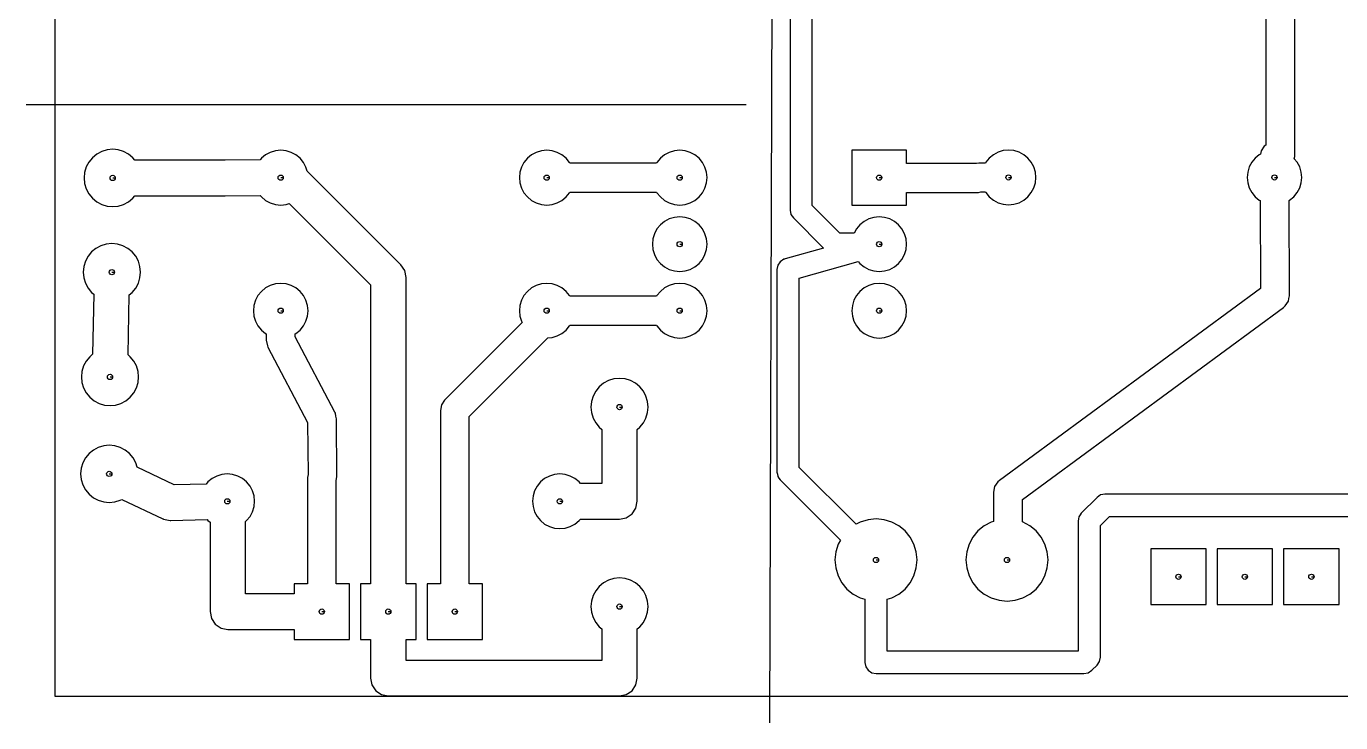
# Model space of a CAD drawing. Extents: x -38.3 to 50.1, y -34.5 to 25.
# Drawn here: x -38.3 to 11.9, y -34.5 to -7.9 of the extents above; entities that cross this region are included whole.
import ezdxf

# ---------------------------------------------------------------- set-up
doc = ezdxf.new("R2010")
doc.units = 0
doc.header["$LTSCALE"] = 0.000394
doc.layers.add('PLAN_1', color=7, linetype='CONTINUOUS')

msp = doc.modelspace()

# ---------------------------------------------------------------- linework, layer by layer
at = {"layer": 'PLAN_1', "color": 7}
for p, q in [((-9.899147, -34.501648, 1), (-9.698486, 24.995308, 1)), ((-37.199059, -33.498276, 1), (-37.199059, 23.89962, 1)), ((9.046574, -1.30048, 0.25), (9.046574, -12.450348, 0.25)), ((10.150738, -12.880337, 0.25), (10.150738, -1.52916, 0.25)), ((-9.124582, -5.298439, 0.25), (-9.124582, -14.927578, 0.25)), ((-8.274418, -14.751503, 0.25), (-8.274418, -5.474689, 0.25)), ((-38.298119, -10.898378, 1), (-10.800081, -10.898378, 1)), ((8.987297, -12.489956, 0.25), (8.867622, -12.669064, 0.25)), ((9.046574, -12.450348, 0.25), (8.987297, -12.489956, 0.25)), ((-35.772289, -12.924585, 0.25), (-35.908352, -13.090378, 0.25)), ((-35.606495, -12.788521, 0.25), (-35.772289, -12.924585, 0.25)), ((-35.417343, -12.687418, 0.25), (-35.606495, -12.788521, 0.25)), ((-35.212101, -12.625158, 0.25), (-35.417343, -12.687418, 0.25)), ((-34.998657, -12.604136, 0.25), (-35.212101, -12.625158, 0.25)), ((-34.785213, -12.625158, 0.25), (-34.998657, -12.604136, 0.25)), ((-34.579971, -12.687418, 0.25), (-34.785213, -12.625158, 0.25)), ((-34.39082, -12.788521, 0.25), (-34.579971, -12.687418, 0.25)), ((-34.225025, -12.924585, 0.25), (-34.39082, -12.788521, 0.25)), ((-34.147427, -13.019136, 0.25), (-34.225025, -12.924585, 0.25)), ((-30.70166, -13.019136, 0.25), (-34.147427, -13.019136, 0.25)), ((-29.370041, -13.012756, 0.25), (-30.70166, -13.019136, 0.25)), ((-29.318356, -12.94978, 0.25), (-29.370041, -13.012756, 0.25)), ((-29.160139, -12.819935, 0.25), (-29.318356, -12.94978, 0.25)), ((-28.97963, -12.723452, 0.25), (-29.160139, -12.819935, 0.25)), ((-28.783768, -12.664038, 0.25), (-28.97963, -12.723452, 0.25)), ((-28.580078, -12.643976, 0.25), (-28.783768, -12.664038, 0.25)), ((-28.376389, -12.664038, 0.25), (-28.580078, -12.643976, 0.25)), ((-28.180527, -12.723452, 0.25), (-28.376389, -12.664038, 0.25)), ((-28.000017, -12.819935, 0.25), (-28.180527, -12.723452, 0.25)), ((-27.841801, -12.94978, 0.25), (-28.000017, -12.819935, 0.25)), ((-27.711956, -13.107996, 0.25), (-27.841801, -12.94978, 0.25)), ((-19.158358, -12.94978, 0.25), (-19.288202, -13.107996, 0.25)), ((-19.000141, -12.819935, 0.25), (-19.158358, -12.94978, 0.25)), ((-18.819633, -12.723452, 0.25), (-19.000141, -12.819935, 0.25)), ((-18.62377, -12.664038, 0.25), (-18.819633, -12.723452, 0.25)), ((-18.42008, -12.643976, 0.25), (-18.62377, -12.664038, 0.25)), ((-18.216391, -12.664038, 0.25), (-18.42008, -12.643976, 0.25)), ((-18.020527, -12.723452, 0.25), (-18.216391, -12.664038, 0.25)), ((-17.840019, -12.819935, 0.25), (-18.020527, -12.723452, 0.25)), ((-17.681803, -12.94978, 0.25), (-17.840019, -12.819935, 0.25)), ((-17.551958, -13.107996, 0.25), (-17.681803, -12.94978, 0.25)), ((-14.078358, -12.94978, 0.25), (-14.208202, -13.107996, 0.25)), ((-13.920141, -12.819935, 0.25), (-14.078358, -12.94978, 0.25)), ((-13.739634, -12.723452, 0.25), (-13.920141, -12.819935, 0.25)), ((-13.54377, -12.664038, 0.25), (-13.739634, -12.723452, 0.25)), ((-13.34008, -12.643976, 0.25), (-13.54377, -12.664038, 0.25)), ((-13.136391, -12.664038, 0.25), (-13.34008, -12.643976, 0.25)), ((-12.940527, -12.723452, 0.25), (-13.136391, -12.664038, 0.25)), ((-12.760019, -12.819935, 0.25), (-12.940527, -12.723452, 0.25)), ((-12.601803, -12.94978, 0.25), (-12.760019, -12.819935, 0.25)), ((-12.471958, -13.107996, 0.25), (-12.601803, -12.94978, 0.25)), ((-4.675999, -12.643974, 0.25), (-6.764164, -12.643974, 0.25)), ((-6.764164, -12.643974, 0.25), (-6.764164, -14.73214, 0.25)), ((-4.675999, -13.146135, 0.25), (-4.675999, -12.643974, 0.25)), ((-1.518059, -12.94216, 0.25), (-1.647903, -13.100376, 0.25)), ((-1.35984, -12.812315, 0.25), (-1.518059, -12.94216, 0.25)), ((-1.179333, -12.715832, 0.25), (-1.35984, -12.812315, 0.25)), ((-0.983471, -12.656418, 0.25), (-1.179333, -12.715832, 0.25)), ((-0.779781, -12.636356, 0.25), (-0.983471, -12.656418, 0.25)), ((-0.576092, -12.656418, 0.25), (-0.779781, -12.636356, 0.25)), ((-0.38023, -12.715832, 0.25), (-0.576092, -12.656418, 0.25)), ((-0.199722, -12.812315, 0.25), (-0.38023, -12.715832, 0.25)), ((-0.041504, -12.94216, 0.25), (-0.199722, -12.812315, 0.25)), ((0.088341, -13.100376, 0.25), (-0.041504, -12.94216, 0.25)), ((8.6394, -12.94216, 0.25), (8.509556, -13.100376, 0.25)), ((8.797619, -12.812315, 0.25), (8.6394, -12.94216, 0.25)), ((8.844067, -12.787489, 0.25), (8.797619, -12.812315, 0.25)), ((8.867622, -12.669064, 0.25), (8.844067, -12.787489, 0.25)), ((10.134052, -12.964212, 0.25), (10.150738, -12.880337, 0.25)), ((10.2458, -13.100376, 0.25), (10.134052, -12.964212, 0.25)), ((-36.071716, -13.484772, 0.25), (-36.092739, -13.698217, 0.25)), ((-36.009457, -13.27953, 0.25), (-36.071716, -13.484772, 0.25)), ((-35.908352, -13.090378, 0.25), (-36.009457, -13.27953, 0.25)), ((-27.615473, -13.288504, 0.25), (-27.711956, -13.107996, 0.25)), ((-27.570154, -13.437897, 0.25), (-27.615473, -13.288504, 0.25)), ((-23.990177, -17.017876, 0.25), (-27.570154, -13.437897, 0.25)), ((-19.444099, -13.484367, 0.25), (-19.464161, -13.688057, 0.25)), ((-19.384686, -13.288504, 0.25), (-19.444099, -13.484367, 0.25)), ((-19.288202, -13.107996, 0.25), (-19.384686, -13.288504, 0.25)), ((-17.537003, -13.135975, 0.25), (-17.551958, -13.107996, 0.25)), ((-14.610081, -13.135975, 0.25), (-17.537003, -13.135975, 0.25)), ((-14.223158, -13.135975, 0.25), (-14.610081, -13.135975, 0.25)), ((-14.208202, -13.107996, 0.25), (-14.223158, -13.135975, 0.25)), ((-12.375475, -13.288504, 0.25), (-12.471958, -13.107996, 0.25)), ((-12.316061, -13.484367, 0.25), (-12.375475, -13.288504, 0.25)), ((-12.296, -13.688057, 0.25), (-12.316061, -13.484367, 0.25)), ((-1.99947, -13.146135, 0.25), (-4.675999, -13.146135, 0.25)), ((-1.91008, -13.128355, 0.25), (-1.99947, -13.146135, 0.25)), ((-1.662857, -13.128355, 0.25), (-1.91008, -13.128355, 0.25)), ((-1.647903, -13.100376, 0.25), (-1.662857, -13.128355, 0.25)), ((0.184826, -13.280884, 0.25), (0.088341, -13.100376, 0.25)), ((0.24424, -13.476748, 0.25), (0.184826, -13.280884, 0.25)), ((0.264301, -13.680437, 0.25), (0.24424, -13.476748, 0.25)), ((8.353657, -13.476748, 0.25), (8.333595, -13.680437, 0.25)), ((8.413071, -13.280884, 0.25), (8.353657, -13.476748, 0.25)), ((8.509556, -13.100376, 0.25), (8.413071, -13.280884, 0.25)), ((10.342285, -13.280884, 0.25), (10.2458, -13.100376, 0.25)), ((10.401699, -13.476748, 0.25), (10.342285, -13.280884, 0.25)), ((10.421761, -13.680437, 0.25), (10.401699, -13.476748, 0.25)), ((-36.092739, -13.698217, 0.25), (-36.071716, -13.911661, 0.25)), ((-36.071716, -13.911661, 0.25), (-36.009457, -14.116905, 0.25)), ((-34.998657, -13.698217, 1), (-34.898659, -13.698217, 1)), ((-28.580078, -13.688057, 1), (-28.480078, -13.688057, 1)), ((-19.464161, -13.688057, 0.25), (-19.444099, -13.891747, 0.25)), ((-19.444099, -13.891747, 0.25), (-19.384686, -14.08761, 0.25)), ((-18.42008, -13.688057, 1), (-18.32008, -13.688057, 1)), ((-13.34008, -13.688057, 1), (-13.24008, -13.688057, 1)), ((-12.375475, -14.08761, 0.25), (-12.316061, -13.891747, 0.25)), ((-12.316061, -13.891747, 0.25), (-12.296, -13.688057, 0.25)), ((-5.720081, -13.688057, 1), (-5.620083, -13.688057, 1)), ((-0.779781, -13.680437, 1), (-0.679783, -13.680437, 1)), ((0.184826, -14.07999, 0.25), (0.24424, -13.884127, 0.25)), ((0.24424, -13.884127, 0.25), (0.264301, -13.680437, 0.25)), ((8.333595, -13.680437, 0.25), (8.353657, -13.884127, 0.25)), ((8.353657, -13.884127, 0.25), (8.413071, -14.07999, 0.25)), ((9.377678, -13.680437, 1), (9.477676, -13.680437, 1)), ((10.342285, -14.07999, 0.25), (10.401699, -13.884127, 0.25)), ((10.401699, -13.884127, 0.25), (10.421761, -13.680437, 0.25)), ((-36.009457, -14.116905, 0.25), (-35.908352, -14.306057, 0.25)), ((-35.908352, -14.306057, 0.25), (-35.772289, -14.471849, 0.25)), ((-35.772289, -14.471849, 0.25), (-35.606499, -14.607912, 0.25)), ((-34.39082, -14.607914, 0.25), (-34.225025, -14.471849, 0.25)), ((-34.225025, -14.471849, 0.25), (-34.147427, -14.377298, 0.25)), ((-34.147427, -14.377298, 0.25), (-30.698441, -14.377298, 0.25)), ((-30.698441, -14.377298, 0.25), (-29.363846, -14.370905, 0.25)), ((-29.363846, -14.370905, 0.25), (-29.318356, -14.426334, 0.25)), ((-29.318356, -14.426334, 0.25), (-29.160139, -14.556179, 0.25)), ((-29.160139, -14.556179, 0.25), (-28.979631, -14.652662, 0.25)), ((-19.384686, -14.08761, 0.25), (-19.288202, -14.268118, 0.25)), ((-19.288202, -14.268118, 0.25), (-19.158358, -14.426334, 0.25)), ((-19.158358, -14.426334, 0.25), (-19.000141, -14.556179, 0.25)), ((-19.000141, -14.556179, 0.25), (-18.819633, -14.652662, 0.25)), ((-18.020527, -14.652662, 0.25), (-17.840019, -14.556179, 0.25)), ((-17.840019, -14.556179, 0.25), (-17.681803, -14.426334, 0.25)), ((-17.681803, -14.426334, 0.25), (-17.551958, -14.268118, 0.25)), ((-17.551958, -14.268118, 0.25), (-17.537003, -14.240139, 0.25)), ((-17.537003, -14.240139, 0.25), (-14.610081, -14.240139, 0.25)), ((-14.610081, -14.240139, 0.25), (-14.223158, -14.240139, 0.25)), ((-14.223158, -14.240139, 0.25), (-14.208202, -14.268118, 0.25)), ((-14.208202, -14.268118, 0.25), (-14.078358, -14.426334, 0.25)), ((-14.078358, -14.426334, 0.25), (-13.920141, -14.556179, 0.25)), ((-13.920141, -14.556179, 0.25), (-13.739634, -14.652662, 0.25)), ((-12.940527, -14.652662, 0.25), (-12.760019, -14.556179, 0.25)), ((-12.760019, -14.556179, 0.25), (-12.601803, -14.426334, 0.25)), ((-12.601803, -14.426334, 0.25), (-12.471958, -14.268118, 0.25)), ((-12.471958, -14.268118, 0.25), (-12.375475, -14.08761, 0.25)), ((-4.675999, -14.73214, 0.25), (-4.675999, -14.250299, 0.25)), ((-4.675999, -14.250299, 0.25), (-1.927864, -14.250299, 0.25)), ((-1.927864, -14.250299, 0.25), (-1.838474, -14.232519, 0.25)), ((-1.838474, -14.232519, 0.25), (-1.662857, -14.232519, 0.25)), ((-1.662857, -14.232519, 0.25), (-1.647903, -14.260498, 0.25)), ((-1.647903, -14.260498, 0.25), (-1.518059, -14.418715, 0.25)), ((-1.518059, -14.418715, 0.25), (-1.35984, -14.548559, 0.25)), ((-1.35984, -14.548559, 0.25), (-1.179333, -14.645042, 0.25)), ((-0.38023, -14.645042, 0.25), (-0.199722, -14.548559, 0.25)), ((-0.199722, -14.548559, 0.25), (-0.041504, -14.418715, 0.25)), ((-0.041504, -14.418715, 0.25), (0.088341, -14.260498, 0.25)), ((0.088341, -14.260498, 0.25), (0.184826, -14.07999, 0.25)), ((8.413071, -14.07999, 0.25), (8.509556, -14.260498, 0.25)), ((8.509556, -14.260498, 0.25), (8.6394, -14.418715, 0.25)), ((8.6394, -14.418715, 0.25), (8.797619, -14.548559, 0.25)), ((8.797619, -14.548559, 0.25), (8.828739, -14.565193, 0.25)), ((9.932896, -14.561836, 0.25), (9.957737, -14.548559, 0.25)), ((9.957737, -14.548559, 0.25), (10.115955, -14.418715, 0.25)), ((10.115955, -14.418715, 0.25), (10.2458, -14.260498, 0.25)), ((10.2458, -14.260498, 0.25), (10.342285, -14.07999, 0.25)), ((-35.606499, -14.607912, 0.25), (-35.417343, -14.709017, 0.25)), ((-35.417343, -14.709017, 0.25), (-35.212101, -14.771276, 0.25)), ((-35.212101, -14.771276, 0.25), (-34.998657, -14.792299, 0.25)), ((-34.998657, -14.792299, 0.25), (-34.785213, -14.771276, 0.25)), ((-34.785213, -14.771276, 0.25), (-34.579971, -14.709017, 0.25)), ((-34.579971, -14.709017, 0.25), (-34.39082, -14.607914, 0.25)), ((-28.979631, -14.652662, 0.25), (-28.783768, -14.712076, 0.25)), ((-28.783768, -14.712076, 0.25), (-28.580078, -14.732138, 0.25)), ((-28.580078, -14.732138, 0.25), (-28.376389, -14.712076, 0.25)), ((-28.376389, -14.712076, 0.25), (-28.253872, -14.674911, 0.25)), ((-28.253872, -14.674911, 0.25), (-25.149441, -17.779343, 0.25)), ((-18.819633, -14.652662, 0.25), (-18.62377, -14.712076, 0.25)), ((-18.62377, -14.712076, 0.25), (-18.42008, -14.732138, 0.25)), ((-18.42008, -14.732138, 0.25), (-18.216391, -14.712076, 0.25)), ((-18.216391, -14.712076, 0.25), (-18.020527, -14.652662, 0.25)), ((-13.739634, -14.652662, 0.25), (-13.54377, -14.712076, 0.25)), ((-13.54377, -14.712076, 0.25), (-13.34008, -14.732138, 0.25)), ((-13.34008, -14.732138, 0.25), (-13.136391, -14.712076, 0.25)), ((-13.136391, -14.712076, 0.25), (-12.940527, -14.652662, 0.25)), ((-9.124582, -14.927578, 0.25), (-9.092226, -15.09025, 0.25)), ((-7.222946, -15.802977, 0.25), (-8.274418, -14.751503, 0.25)), ((-6.764164, -14.73214, 0.25), (-4.675999, -14.73214, 0.25)), ((-1.179333, -14.645042, 0.25), (-0.983471, -14.704456, 0.25)), ((-0.983471, -14.704456, 0.25), (-0.779781, -14.724518, 0.25)), ((-0.779781, -14.724518, 0.25), (-0.576092, -14.704456, 0.25)), ((-0.576092, -14.704456, 0.25), (-0.38023, -14.645042, 0.25)), ((8.828739, -14.565193, 0.25), (8.844597, -17.920736, 0.25)), ((9.950073, -18.196487, 0.25), (9.932896, -14.561836, 0.25)), ((-14.078358, -15.48978, 0.25), (-14.208202, -15.647997, 0.25)), ((-13.920141, -15.359936, 0.25), (-14.078358, -15.48978, 0.25)), ((-13.739634, -15.263453, 0.25), (-13.920141, -15.359936, 0.25)), ((-13.54377, -15.204039, 0.25), (-13.739634, -15.263453, 0.25)), ((-13.34008, -15.183977, 0.25), (-13.54377, -15.204039, 0.25)), ((-13.136391, -15.204039, 0.25), (-13.34008, -15.183977, 0.25)), ((-12.940527, -15.263453, 0.25), (-13.136391, -15.204039, 0.25)), ((-12.760019, -15.359936, 0.25), (-12.940527, -15.263453, 0.25)), ((-12.601803, -15.48978, 0.25), (-12.760019, -15.359936, 0.25)), ((-12.471958, -15.647997, 0.25), (-12.601803, -15.48978, 0.25)), ((-9.092226, -15.09025, 0.25), (-9.00008, -15.228157, 0.25)), ((-9.00008, -15.228157, 0.25), (-7.848114, -16.380125, 0.25)), ((-6.458359, -15.48978, 0.25), (-6.588203, -15.647997, 0.25)), ((-6.30014, -15.359936, 0.25), (-6.458359, -15.48978, 0.25)), ((-6.119633, -15.263453, 0.25), (-6.30014, -15.359936, 0.25)), ((-5.923771, -15.204039, 0.25), (-6.119633, -15.263453, 0.25)), ((-5.720081, -15.183977, 0.25), (-5.923771, -15.204039, 0.25)), ((-5.516392, -15.204039, 0.25), (-5.720081, -15.183977, 0.25)), ((-5.32053, -15.263453, 0.25), (-5.516392, -15.204039, 0.25)), ((-5.140022, -15.359936, 0.25), (-5.32053, -15.263453, 0.25)), ((-4.981804, -15.48978, 0.25), (-5.140022, -15.359936, 0.25)), ((-4.851959, -15.647997, 0.25), (-4.981804, -15.48978, 0.25)), ((-14.3641, -16.024368, 0.25), (-14.384161, -16.228058, 0.25)), ((-14.304686, -15.828505, 0.25), (-14.3641, -16.024368, 0.25)), ((-14.208202, -15.647997, 0.25), (-14.304686, -15.828505, 0.25)), ((-12.375475, -15.828505, 0.25), (-12.471958, -15.647997, 0.25)), ((-12.316061, -16.024368, 0.25), (-12.375475, -15.828505, 0.25)), ((-12.296, -16.228058, 0.25), (-12.316061, -16.024368, 0.25)), ((-6.671043, -15.802977, 0.25), (-7.222946, -15.802977, 0.25)), ((-6.588203, -15.647997, 0.25), (-6.671043, -15.802977, 0.25)), ((-4.755474, -15.828505, 0.25), (-4.851959, -15.647997, 0.25)), ((-4.69606, -16.024368, 0.25), (-4.755474, -15.828505, 0.25)), ((-4.675999, -16.228058, 0.25), (-4.69606, -16.024368, 0.25)), ((-35.802773, -16.523766, 0.25), (-35.938835, -16.689558, 0.25)), ((-35.636978, -16.387701, 0.25), (-35.802773, -16.523766, 0.25)), ((-35.447826, -16.286598, 0.25), (-35.636978, -16.387701, 0.25)), ((-35.242584, -16.224339, 0.25), (-35.447826, -16.286598, 0.25)), ((-35.02914, -16.203316, 0.25), (-35.242584, -16.224339, 0.25)), ((-34.815697, -16.224339, 0.25), (-35.02914, -16.203316, 0.25)), ((-34.610455, -16.286598, 0.25), (-34.815697, -16.224339, 0.25)), ((-34.421303, -16.387701, 0.25), (-34.610455, -16.286598, 0.25)), ((-34.255508, -16.523766, 0.25), (-34.421303, -16.387701, 0.25)), ((-34.119446, -16.689558, 0.25), (-34.255508, -16.523766, 0.25)), ((-14.384161, -16.228058, 0.25), (-14.3641, -16.431747, 0.25)), ((-14.3641, -16.431747, 0.25), (-14.304686, -16.627611, 0.25)), ((-13.34008, -16.228058, 1), (-13.24008, -16.228058, 1)), ((-12.375475, -16.627611, 0.25), (-12.316061, -16.431747, 0.25)), ((-12.316061, -16.431747, 0.25), (-12.296, -16.228058, 0.25)), ((-7.848114, -16.380125, 0.25), (-9.314054, -16.788876, 0.25)), ((-5.720081, -16.228058, 1), (-5.620083, -16.228058, 1)), ((-4.755474, -16.627611, 0.25), (-4.69606, -16.431747, 0.25)), ((-4.69606, -16.431747, 0.25), (-4.675999, -16.228058, 0.25)), ((-36.03994, -16.87871, 0.25), (-36.1022, -17.083952, 0.25)), ((-35.938835, -16.689558, 0.25), (-36.03994, -16.87871, 0.25)), ((-34.018341, -16.87871, 0.25), (-34.119446, -16.689558, 0.25)), ((-33.956081, -17.083952, 0.25), (-34.018341, -16.87871, 0.25)), ((-23.84297, -17.238186, 0.25), (-23.990177, -17.017876, 0.25)), ((-14.304686, -16.627611, 0.25), (-14.208202, -16.808119, 0.25)), ((-14.208202, -16.808119, 0.25), (-14.078358, -16.966335, 0.25)), ((-14.078358, -16.966335, 0.25), (-13.920141, -17.09618, 0.25)), ((-12.760019, -17.09618, 0.25), (-12.601803, -16.966335, 0.25)), ((-12.601803, -16.966335, 0.25), (-12.471958, -16.808119, 0.25)), ((-12.471958, -16.808119, 0.25), (-12.375475, -16.627611, 0.25)), ((-9.592607, -17.035666, 0.25), (-9.624964, -17.198338, 0.25)), ((-9.500462, -16.897758, 0.25), (-9.592607, -17.035666, 0.25)), ((-9.362555, -16.805613, 0.25), (-9.500462, -16.897758, 0.25)), ((-9.33246, -16.799627, 0.25), (-9.362555, -16.805613, 0.25)), ((-9.314054, -16.788876, 0.25), (-9.33246, -16.799627, 0.25)), ((-8.774799, -17.521107, 0.25), (-6.519218, -16.892179, 0.25)), ((-6.519218, -16.892179, 0.25), (-6.458359, -16.966335, 0.25)), ((-6.458359, -16.966335, 0.25), (-6.30014, -17.09618, 0.25)), ((-5.140022, -17.09618, 0.25), (-4.981804, -16.966335, 0.25)), ((-4.981804, -16.966335, 0.25), (-4.851959, -16.808119, 0.25)), ((-4.851959, -16.808119, 0.25), (-4.755474, -16.627611, 0.25)), ((-36.1022, -17.083952, 0.25), (-36.123222, -17.297398, 0.25)), ((-36.123222, -17.297398, 0.25), (-36.1022, -17.510841, 0.25)), ((-36.1022, -17.510841, 0.25), (-36.03994, -17.716085, 0.25)), ((-35.02914, -17.297398, 1), (-34.929142, -17.297398, 1)), ((-34.018341, -17.716085, 0.25), (-33.956081, -17.510841, 0.25)), ((-33.935059, -17.297398, 0.25), (-33.956081, -17.083952, 0.25)), ((-33.956081, -17.510841, 0.25), (-33.935059, -17.297398, 0.25)), ((-23.791279, -17.498058, 0.25), (-23.84297, -17.238186, 0.25)), ((-23.791279, -29.198935, 0.25), (-23.791279, -17.498058, 0.25)), ((-13.920141, -17.09618, 0.25), (-13.739634, -17.192663, 0.25)), ((-13.739634, -17.192663, 0.25), (-13.54377, -17.252077, 0.25)), ((-13.54377, -17.252077, 0.25), (-13.34008, -17.272139, 0.25)), ((-13.34008, -17.272139, 0.25), (-13.136391, -17.252077, 0.25)), ((-13.136391, -17.252077, 0.25), (-12.940527, -17.192663, 0.25)), ((-12.940527, -17.192663, 0.25), (-12.760019, -17.09618, 0.25)), ((-9.624964, -17.198338, 0.25), (-9.624964, -24.932796, 0.25)), ((-8.774799, -24.75647, 0.25), (-8.774799, -17.521107, 0.25)), ((-6.30014, -17.09618, 0.25), (-6.119633, -17.192663, 0.25)), ((-6.119633, -17.192663, 0.25), (-5.923771, -17.252077, 0.25)), ((-5.923771, -17.252077, 0.25), (-5.720081, -17.272139, 0.25)), ((-5.720081, -17.272139, 0.25), (-5.516392, -17.252077, 0.25)), ((-5.516392, -17.252077, 0.25), (-5.32053, -17.192663, 0.25)), ((-5.32053, -17.192663, 0.25), (-5.140022, -17.09618, 0.25)), ((-36.03994, -17.716085, 0.25), (-35.938835, -17.905237, 0.25)), ((-35.938835, -17.905237, 0.25), (-35.802773, -18.07103, 0.25)), ((-35.802773, -18.07103, 0.25), (-35.723244, -18.136299, 0.25)), ((-34.365307, -18.16114, 0.25), (-34.255508, -18.07103, 0.25)), ((-34.255508, -18.07103, 0.25), (-34.119446, -17.905237, 0.25)), ((-34.119446, -17.905237, 0.25), (-34.018341, -17.716085, 0.25)), ((-29.318356, -18.029779, 0.25), (-29.4482, -18.187996, 0.25)), ((-29.160139, -17.899935, 0.25), (-29.318356, -18.029779, 0.25)), ((-28.97963, -17.803452, 0.25), (-29.160139, -17.899935, 0.25)), ((-28.783768, -17.744038, 0.25), (-28.97963, -17.803452, 0.25)), ((-28.580078, -17.723976, 0.25), (-28.783768, -17.744038, 0.25)), ((-28.376389, -17.744038, 0.25), (-28.580078, -17.723976, 0.25)), ((-28.180527, -17.803452, 0.25), (-28.376389, -17.744038, 0.25)), ((-28.000017, -17.899935, 0.25), (-28.180527, -17.803452, 0.25)), ((-27.841801, -18.029779, 0.25), (-28.000017, -17.899935, 0.25)), ((-27.711956, -18.187996, 0.25), (-27.841801, -18.029779, 0.25)), ((-25.149441, -17.779343, 0.25), (-25.149441, -29.198935, 0.25)), ((-19.158358, -18.029779, 0.25), (-19.288202, -18.187996, 0.25)), ((-19.000141, -17.899935, 0.25), (-19.158358, -18.029779, 0.25)), ((-18.819633, -17.803452, 0.25), (-19.000141, -17.899935, 0.25)), ((-18.62377, -17.744038, 0.25), (-18.819633, -17.803452, 0.25)), ((-18.42008, -17.723976, 0.25), (-18.62377, -17.744038, 0.25)), ((-18.216391, -17.744038, 0.25), (-18.42008, -17.723976, 0.25)), ((-18.020527, -17.803452, 0.25), (-18.216391, -17.744038, 0.25)), ((-17.840019, -17.899935, 0.25), (-18.020527, -17.803452, 0.25)), ((-17.681803, -18.029779, 0.25), (-17.840019, -17.899935, 0.25)), ((-17.551958, -18.187996, 0.25), (-17.681803, -18.029779, 0.25)), ((-14.078358, -18.029779, 0.25), (-14.208202, -18.187996, 0.25)), ((-13.920141, -17.899935, 0.25), (-14.078358, -18.029779, 0.25)), ((-13.739634, -17.803452, 0.25), (-13.920141, -17.899935, 0.25)), ((-13.54377, -17.744038, 0.25), (-13.739634, -17.803452, 0.25)), ((-13.34008, -17.723976, 0.25), (-13.54377, -17.744038, 0.25)), ((-13.136391, -17.744038, 0.25), (-13.34008, -17.723976, 0.25)), ((-12.940527, -17.803452, 0.25), (-13.136391, -17.744038, 0.25)), ((-12.760019, -17.899935, 0.25), (-12.940527, -17.803452, 0.25)), ((-12.601803, -18.029779, 0.25), (-12.760019, -17.899935, 0.25)), ((-12.471958, -18.187996, 0.25), (-12.601803, -18.029779, 0.25)), ((-6.458359, -18.029779, 0.25), (-6.588203, -18.187996, 0.25)), ((-6.30014, -17.899935, 0.25), (-6.458359, -18.029779, 0.25)), ((-6.119633, -17.803452, 0.25), (-6.30014, -17.899935, 0.25)), ((-5.923771, -17.744038, 0.25), (-6.119633, -17.803452, 0.25)), ((-5.720081, -17.723976, 0.25), (-5.923771, -17.744038, 0.25)), ((-5.516392, -17.744038, 0.25), (-5.720081, -17.723976, 0.25)), ((-5.32053, -17.803452, 0.25), (-5.516392, -17.744038, 0.25)), ((-5.140022, -17.899935, 0.25), (-5.32053, -17.803452, 0.25)), ((-4.981804, -18.029779, 0.25), (-5.140022, -17.899935, 0.25)), ((-4.851959, -18.187996, 0.25), (-4.981804, -18.029779, 0.25)), ((8.844597, -17.920736, 0.25), (-1.127136, -25.25238, 0.25)), ((-35.723244, -18.136299, 0.25), (-35.764091, -20.434155, 0.25)), ((-34.406155, -20.458996, 0.25), (-34.365307, -18.16114, 0.25)), ((-29.604099, -18.564367, 0.25), (-29.624161, -18.768057, 0.25)), ((-29.544683, -18.368504, 0.25), (-29.604099, -18.564367, 0.25)), ((-29.4482, -18.187996, 0.25), (-29.544683, -18.368504, 0.25)), ((-27.615473, -18.368504, 0.25), (-27.711956, -18.187996, 0.25)), ((-27.556057, -18.564367, 0.25), (-27.615473, -18.368504, 0.25)), ((-27.535995, -18.768057, 0.25), (-27.556057, -18.564367, 0.25)), ((-19.444099, -18.564367, 0.25), (-19.464161, -18.768057, 0.25)), ((-19.384686, -18.368504, 0.25), (-19.444099, -18.564367, 0.25)), ((-19.288202, -18.187996, 0.25), (-19.384686, -18.368504, 0.25)), ((-17.537003, -18.215975, 0.25), (-17.551958, -18.187996, 0.25)), ((-15.245081, -18.215975, 0.25), (-17.537003, -18.215975, 0.25)), ((-14.610081, -18.215975, 0.25), (-15.245081, -18.215975, 0.25)), ((-14.223158, -18.215975, 0.25), (-14.610081, -18.215975, 0.25)), ((-14.208202, -18.187996, 0.25), (-14.223158, -18.215975, 0.25)), ((-12.375475, -18.368504, 0.25), (-12.471958, -18.187996, 0.25)), ((-12.316061, -18.564367, 0.25), (-12.375475, -18.368504, 0.25)), ((-12.295998, -18.768057, 0.25), (-12.316061, -18.564367, 0.25)), ((-6.744102, -18.564367, 0.25), (-6.764164, -18.768057, 0.25)), ((-6.684689, -18.368504, 0.25), (-6.744102, -18.564367, 0.25)), ((-6.588203, -18.187996, 0.25), (-6.684689, -18.368504, 0.25)), ((-4.755474, -18.368504, 0.25), (-4.851959, -18.187996, 0.25)), ((-4.69606, -18.564367, 0.25), (-4.755474, -18.368504, 0.25)), ((-4.675999, -18.768057, 0.25), (-4.69606, -18.564367, 0.25)), ((9.790218, -18.587627, 0.25), (9.84903, -18.498705, 0.25)), ((9.84903, -18.498705, 0.25), (9.90905, -18.407957, 0.25)), ((9.90905, -18.407957, 0.25), (9.929317, -18.303476, 0.25)), ((9.929317, -18.303476, 0.25), (9.950073, -18.196487, 0.25)), ((-29.624161, -18.768057, 0.25), (-29.604099, -18.971746, 0.25)), ((-29.604099, -18.971746, 0.25), (-29.544683, -19.16761, 0.25)), ((-28.580078, -18.768057, 1), (-28.480078, -18.768057, 1)), ((-27.615473, -19.16761, 0.25), (-27.556057, -18.971746, 0.25)), ((-27.556057, -18.971746, 0.25), (-27.535995, -18.768057, 0.25)), ((-19.464161, -18.768057, 0.25), (-19.444099, -18.971746, 0.25)), ((-19.444099, -18.971746, 0.25), (-19.384686, -19.16761, 0.25)), ((-18.42008, -18.768057, 1), (-18.32008, -18.768057, 1)), ((-13.34008, -18.768057, 1), (-13.24008, -18.768057, 1)), ((-12.375475, -19.16761, 0.25), (-12.316061, -18.971746, 0.25)), ((-12.316061, -18.971746, 0.25), (-12.295998, -18.768057, 0.25)), ((-6.764164, -18.768057, 0.25), (-6.744102, -18.971746, 0.25)), ((-6.744102, -18.971746, 0.25), (-6.684689, -19.16761, 0.25)), ((-5.720081, -18.768057, 1), (-5.620083, -18.768057, 1)), ((-4.755474, -19.16761, 0.25), (-4.69606, -18.971746, 0.25)), ((-4.69606, -18.971746, 0.25), (-4.675999, -18.768057, 0.25)), ((-0.24802, -25.976505, 0.25), (9.725033, -18.643892, 0.25)), ((9.725033, -18.643892, 0.25), (9.790218, -18.587627, 0.25)), ((-29.544683, -19.16761, 0.25), (-29.4482, -19.348118, 0.25)), ((-29.4482, -19.348118, 0.25), (-29.318356, -19.506334, 0.25)), ((-29.318356, -19.506334, 0.25), (-29.160139, -19.636179, 0.25)), ((-28.000017, -19.636179, 0.25), (-27.841801, -19.506334, 0.25)), ((-27.841801, -19.506334, 0.25), (-27.711956, -19.348118, 0.25)), ((-27.711956, -19.348118, 0.25), (-27.615473, -19.16761, 0.25)), ((-19.355423, -19.222357, 0.25), (-22.320742, -22.187675, 0.25)), ((-19.384686, -19.16761, 0.25), (-19.355423, -19.222357, 0.25)), ((-17.840019, -19.636179, 0.25), (-17.681803, -19.506334, 0.25)), ((-17.681803, -19.506334, 0.25), (-17.551958, -19.348118, 0.25)), ((-17.551958, -19.348118, 0.25), (-17.537003, -19.320139, 0.25)), ((-17.537003, -19.320139, 0.25), (-15.245081, -19.320139, 0.25)), ((-15.245081, -19.320139, 0.25), (-14.610081, -19.320139, 0.25)), ((-14.610081, -19.320139, 0.25), (-14.223158, -19.320139, 0.25)), ((-14.223158, -19.320139, 0.25), (-14.208202, -19.348118, 0.25)), ((-14.208202, -19.348118, 0.25), (-14.078358, -19.506334, 0.25)), ((-14.078358, -19.506334, 0.25), (-13.920141, -19.636179, 0.25)), ((-12.760019, -19.636179, 0.25), (-12.601803, -19.506334, 0.25)), ((-12.601803, -19.506334, 0.25), (-12.471958, -19.348118, 0.25)), ((-12.471958, -19.348118, 0.25), (-12.375475, -19.16761, 0.25)), ((-6.684689, -19.16761, 0.25), (-6.588203, -19.348118, 0.25)), ((-6.588203, -19.348118, 0.25), (-6.458359, -19.506334, 0.25)), ((-6.458359, -19.506334, 0.25), (-6.30014, -19.636179, 0.25)), ((-5.140022, -19.636179, 0.25), (-4.981804, -19.506334, 0.25)), ((-4.981804, -19.506334, 0.25), (-4.851959, -19.348118, 0.25)), ((-4.851959, -19.348118, 0.25), (-4.755474, -19.16761, 0.25)), ((-29.160139, -19.636179, 0.25), (-29.13216, -19.651134, 0.25)), ((-29.13216, -19.651134, 0.25), (-29.13216, -19.898357, 0.25)), ((-29.13216, -19.898357, 0.25), (-29.090136, -20.109631, 0.25)), ((-28.027996, -19.651134, 0.25), (-28.000017, -19.636179, 0.25)), ((-28.027996, -19.76186, 0.25), (-28.027996, -19.651134, 0.25)), ((-26.511723, -22.640831, 0.25), (-28.027996, -19.76186, 0.25)), ((-21.378279, -22.806736, 0.25), (-18.379704, -19.808161, 0.25)), ((-18.379704, -19.808161, 0.25), (-18.216391, -19.792076, 0.25)), ((-18.216391, -19.792076, 0.25), (-18.020527, -19.732662, 0.25)), ((-18.020527, -19.732662, 0.25), (-17.840019, -19.636179, 0.25)), ((-13.920141, -19.636179, 0.25), (-13.739634, -19.732662, 0.25)), ((-13.739634, -19.732662, 0.25), (-13.54377, -19.792076, 0.25)), ((-13.54377, -19.792076, 0.25), (-13.34008, -19.812138, 0.25)), ((-13.34008, -19.812138, 0.25), (-13.136391, -19.792076, 0.25)), ((-13.136391, -19.792076, 0.25), (-12.940527, -19.732662, 0.25)), ((-12.940527, -19.732662, 0.25), (-12.760019, -19.636179, 0.25)), ((-6.30014, -19.636179, 0.25), (-6.119633, -19.732662, 0.25)), ((-6.119633, -19.732662, 0.25), (-5.923771, -19.792076, 0.25)), ((-5.923771, -19.792076, 0.25), (-5.720081, -19.812138, 0.25)), ((-5.720081, -19.812138, 0.25), (-5.516392, -19.792076, 0.25)), ((-5.516392, -19.792076, 0.25), (-5.32053, -19.732662, 0.25)), ((-5.32053, -19.732662, 0.25), (-5.140022, -19.636179, 0.25)), ((-35.87389, -20.524265, 0.25), (-36.009953, -20.690058, 0.25)), ((-35.764091, -20.434155, 0.25), (-35.87389, -20.524265, 0.25)), ((-34.326626, -20.524265, 0.25), (-34.406155, -20.458996, 0.25)), ((-34.190563, -20.690058, 0.25), (-34.326626, -20.524265, 0.25)), ((-29.090136, -20.109631, 0.25), (-29.068554, -20.155624, 0.25)), ((-29.068554, -20.155624, 0.25), (-27.551344, -23.036369, 0.25)), ((-36.173317, -21.084454, 0.25), (-36.19434, -21.297897, 0.25)), ((-36.111057, -20.87921, 0.25), (-36.173317, -21.084454, 0.25)), ((-36.009953, -20.690058, 0.25), (-36.111057, -20.87921, 0.25)), ((-34.089458, -20.87921, 0.25), (-34.190563, -20.690058, 0.25)), ((-34.027199, -21.084454, 0.25), (-34.089458, -20.87921, 0.25)), ((-34.006176, -21.297897, 0.25), (-34.027199, -21.084454, 0.25)), ((-36.19434, -21.297897, 0.25), (-36.173317, -21.511341, 0.25)), ((-36.173317, -21.511341, 0.25), (-36.111057, -21.716583, 0.25)), ((-35.100258, -21.297897, 1), (-35.000259, -21.297897, 1)), ((-34.089458, -21.716583, 0.25), (-34.027199, -21.511341, 0.25)), ((-34.027199, -21.511341, 0.25), (-34.006176, -21.297897, 0.25)), ((-16.24662, -21.538822, 0.25), (-16.412413, -21.674885, 0.25)), ((-16.057468, -21.437717, 0.25), (-16.24662, -21.538822, 0.25)), ((-15.852226, -21.375458, 0.25), (-16.057468, -21.437717, 0.25)), ((-15.638781, -21.354435, 0.25), (-15.852226, -21.375458, 0.25)), ((-15.425335, -21.375458, 0.25), (-15.638781, -21.354435, 0.25)), ((-15.220093, -21.437717, 0.25), (-15.425335, -21.375458, 0.25)), ((-15.030941, -21.538822, 0.25), (-15.220093, -21.437717, 0.25)), ((-14.865149, -21.674885, 0.25), (-15.030941, -21.538822, 0.25)), ((-36.111057, -21.716583, 0.25), (-36.009953, -21.905737, 0.25)), ((-36.009953, -21.905737, 0.25), (-35.87389, -22.071529, 0.25)), ((-35.87389, -22.071529, 0.25), (-35.708099, -22.207592, 0.25)), ((-34.49242, -22.207592, 0.25), (-34.326626, -22.071529, 0.25)), ((-34.326626, -22.071529, 0.25), (-34.190563, -21.905737, 0.25)), ((-34.190563, -21.905737, 0.25), (-34.089458, -21.716583, 0.25)), ((-16.64958, -22.029831, 0.25), (-16.71184, -22.235073, 0.25)), ((-16.548477, -21.840677, 0.25), (-16.64958, -22.029831, 0.25)), ((-16.412413, -21.674885, 0.25), (-16.548477, -21.840677, 0.25)), ((-14.729084, -21.840677, 0.25), (-14.865149, -21.674885, 0.25)), ((-14.627981, -22.029831, 0.25), (-14.729084, -21.840677, 0.25)), ((-14.565722, -22.235073, 0.25), (-14.627981, -22.029831, 0.25)), ((-35.708099, -22.207592, 0.25), (-35.518944, -22.308697, 0.25)), ((-35.518944, -22.308697, 0.25), (-35.313702, -22.370956, 0.25)), ((-35.313702, -22.370956, 0.25), (-35.100258, -22.391979, 0.25)), ((-35.100258, -22.391979, 0.25), (-34.886814, -22.370956, 0.25)), ((-34.886814, -22.370956, 0.25), (-34.681572, -22.308697, 0.25)), ((-34.681572, -22.308697, 0.25), (-34.49242, -22.207592, 0.25)), ((-22.440418, -22.366783, 0.25), (-22.482443, -22.578056, 0.25)), ((-22.482443, -22.578056, 0.25), (-22.482443, -29.198935, 0.25)), ((-22.320742, -22.187675, 0.25), (-22.440418, -22.366783, 0.25)), ((-16.71184, -22.235073, 0.25), (-16.732862, -22.448517, 0.25)), ((-16.732862, -22.448517, 0.25), (-16.71184, -22.661961, 0.25)), ((-15.638781, -22.448517, 1), (-15.53878, -22.448517, 1)), ((-14.544699, -22.448517, 0.25), (-14.565722, -22.235073, 0.25)), ((-14.565722, -22.661961, 0.25), (-14.544699, -22.448517, 0.25)), ((-27.551344, -23.036369, 0.25), (-27.537731, -25.01923, 0.25)), ((-26.492184, -22.68247, 0.25), (-26.511723, -22.640831, 0.25)), ((-26.469494, -22.790625, 0.25), (-26.492184, -22.68247, 0.25)), ((-26.44813, -22.894306, 0.25), (-26.469494, -22.790625, 0.25)), ((-26.43289, -25.114267, 0.25), (-26.44813, -22.894306, 0.25)), ((-21.378279, -29.198935, 0.25), (-21.378279, -22.806736, 0.25)), ((-16.71184, -22.661961, 0.25), (-16.64958, -22.867203, 0.25)), ((-16.64958, -22.867203, 0.25), (-16.548475, -23.056356, 0.25)), ((-16.548475, -23.056356, 0.25), (-16.412413, -23.222149, 0.25)), ((-14.865149, -23.222149, 0.25), (-14.729086, -23.056356, 0.25)), ((-14.729086, -23.056356, 0.25), (-14.627981, -22.867203, 0.25)), ((-14.627981, -22.867203, 0.25), (-14.565722, -22.661961, 0.25)), ((-16.412413, -23.222149, 0.25), (-16.317862, -23.299746, 0.25)), ((-16.317862, -23.299746, 0.25), (-16.317862, -25.368614, 0.25)), ((-14.9597, -23.299747, 0.25), (-14.865149, -23.222149, 0.25)), ((-14.9597, -26.047697, 0.25), (-14.9597, -23.299747, 0.25)), ((-35.736038, -24.088982, 0.25), (-35.901833, -24.225044, 0.25)), ((-35.546886, -23.987877, 0.25), (-35.736038, -24.088982, 0.25)), ((-35.341644, -23.925617, 0.25), (-35.546886, -23.987877, 0.25)), ((-35.128201, -23.904594, 0.25), (-35.341644, -23.925617, 0.25)), ((-34.914757, -23.925617, 0.25), (-35.128201, -23.904594, 0.25)), ((-34.709515, -23.987877, 0.25), (-34.914757, -23.925617, 0.25)), ((-34.520363, -24.088982, 0.25), (-34.709515, -23.987877, 0.25)), ((-34.354568, -24.225044, 0.25), (-34.520363, -24.088982, 0.25)), ((-36.139, -24.57999, 0.25), (-36.20126, -24.785233, 0.25)), ((-36.037895, -24.390837, 0.25), (-36.139, -24.57999, 0.25)), ((-35.901833, -24.225044, 0.25), (-36.037895, -24.390837, 0.25)), ((-34.218506, -24.390837, 0.25), (-34.354568, -24.225044, 0.25)), ((-34.117401, -24.57999, 0.25), (-34.218506, -24.390837, 0.25)), ((-34.066063, -24.749226, 0.25), (-34.117401, -24.57999, 0.25)), ((-36.20126, -24.785233, 0.25), (-36.222282, -24.998676, 0.25)), ((-36.222282, -24.998676, 0.25), (-36.20126, -25.21212, 0.25)), ((-35.128201, -24.998676, 1), (-35.028202, -24.998676, 1)), ((-32.654285, -25.415855, 0.25), (-34.066063, -24.749226, 0.25)), ((-31.019253, -25.083092, 0.25), (-31.199762, -25.179575, 0.25)), ((-30.823391, -25.023678, 0.25), (-31.019253, -25.083092, 0.25)), ((-30.619701, -25.003616, 0.25), (-30.823391, -25.023678, 0.25)), ((-30.416012, -25.023678, 0.25), (-30.619701, -25.003616, 0.25)), ((-30.22015, -25.083092, 0.25), (-30.416012, -25.023678, 0.25)), ((-30.03964, -25.179575, 0.25), (-30.22015, -25.083092, 0.25)), ((-27.537731, -25.01923, 0.25), (-27.562443, -25.143457, 0.25)), ((-18.319254, -25.083092, 0.25), (-18.499762, -25.179575, 0.25)), ((-18.12339, -25.023678, 0.25), (-18.319254, -25.083092, 0.25)), ((-17.919701, -25.003616, 0.25), (-18.12339, -25.023678, 0.25)), ((-17.716011, -25.023678, 0.25), (-17.919701, -25.003616, 0.25)), ((-17.520147, -25.083092, 0.25), (-17.716011, -25.023678, 0.25)), ((-17.33964, -25.179575, 0.25), (-17.520147, -25.083092, 0.25)), ((-9.624964, -24.932796, 0.25), (-9.609074, -25.01252, 0.25)), ((-9.609074, -25.01252, 0.25), (-9.592545, -25.095457, 0.25)), ((-9.592545, -25.095457, 0.25), (-9.547764, -25.162422, 0.25)), ((-6.603882, -26.925743, 0.25), (-8.774799, -24.75647, 0.25)), ((-36.20126, -25.21212, 0.25), (-36.139, -25.417362, 0.25)), ((-36.139, -25.417362, 0.25), (-36.037895, -25.606516, 0.25)), ((-31.421751, -25.387127, 0.25), (-32.654285, -25.415855, 0.25)), ((-31.357979, -25.30942, 0.25), (-31.421751, -25.387127, 0.25)), ((-31.199762, -25.179575, 0.25), (-31.357979, -25.30942, 0.25)), ((-29.881424, -25.30942, 0.25), (-30.03964, -25.179575, 0.25)), ((-29.751579, -25.467636, 0.25), (-29.881424, -25.30942, 0.25)), ((-29.655096, -25.648144, 0.25), (-29.751579, -25.467636, 0.25)), ((-27.562443, -25.143457, 0.25), (-27.562443, -29.198935, 0.25)), ((-26.458279, -25.246649, 0.25), (-26.43289, -25.114267, 0.25)), ((-26.458279, -29.198935, 0.25), (-26.458279, -25.246649, 0.25)), ((-18.787823, -25.467636, 0.25), (-18.884306, -25.648144, 0.25)), ((-18.657978, -25.30942, 0.25), (-18.787823, -25.467636, 0.25)), ((-18.499762, -25.179575, 0.25), (-18.657978, -25.30942, 0.25)), ((-17.181423, -25.30942, 0.25), (-17.33964, -25.179575, 0.25)), ((-17.132843, -25.368614, 0.25), (-17.181423, -25.30942, 0.25)), ((-16.317862, -25.368614, 0.25), (-17.132843, -25.368614, 0.25)), ((-9.547764, -25.162422, 0.25), (-9.500347, -25.233328, 0.25)), ((-9.500347, -25.233328, 0.25), (-7.204796, -27.527142, 0.25)), ((-1.310158, -25.485905, 0.25), (-1.352184, -25.697176, 0.25)), ((-1.190483, -25.306795, 0.25), (-1.310158, -25.485905, 0.25)), ((-1.127136, -25.25238, 0.25), (-1.190483, -25.306795, 0.25)), ((-36.037895, -25.606516, 0.25), (-35.901833, -25.772308, 0.25)), ((-35.901833, -25.772308, 0.25), (-35.736038, -25.908371, 0.25)), ((-35.736038, -25.908371, 0.25), (-35.546886, -26.009476, 0.25)), ((-35.546886, -26.009476, 0.25), (-35.341644, -26.071735, 0.25)), ((-35.341644, -26.071735, 0.25), (-35.128201, -26.092758, 0.25)), ((-35.128201, -26.092758, 0.25), (-34.914757, -26.071735, 0.25)), ((-34.914757, -26.071735, 0.25), (-34.709515, -26.009476, 0.25)), ((-34.709515, -26.009476, 0.25), (-34.647808, -25.976494, 0.25)), ((-34.647808, -25.976494, 0.25), (-33.088974, -26.712563, 0.25)), ((-30.619701, -26.047697, 1), (-30.519701, -26.047697, 1)), ((-29.59568, -25.844006, 0.25), (-29.655096, -25.648144, 0.25)), ((-29.575619, -26.047697, 0.25), (-29.59568, -25.844006, 0.25)), ((-29.59568, -26.251389, 0.25), (-29.575619, -26.047697, 0.25)), ((-18.94372, -25.844006, 0.25), (-18.963781, -26.047697, 0.25)), ((-18.963781, -26.047697, 0.25), (-18.94372, -26.251389, 0.25)), ((-18.884306, -25.648144, 0.25), (-18.94372, -25.844006, 0.25)), ((-17.919701, -26.047697, 1), (-17.8197, -26.047697, 1)), ((-15.011391, -26.307571, 0.25), (-14.9597, -26.047697, 0.25)), ((-1.352184, -25.697176, 0.25), (-1.352184, -26.813141, 0.25)), ((-0.24802, -26.836254, 0.25), (-0.24802, -25.976505, 0.25)), ((2.599464, -25.897614, 0.25), (2.000027, -26.499596, 0.25)), ((2.668892, -25.851011, 0.25), (2.599464, -25.897614, 0.25)), ((2.737175, -25.805176, 0.25), (2.668892, -25.851011, 0.25)), ((2.818642, -25.788792, 0.25), (2.737175, -25.805176, 0.25)), ((2.900677, -25.772474, 0.25), (2.818642, -25.788792, 0.25)), ((24.998672, -25.772474, 0.25), (2.900677, -25.772474, 0.25)), ((-29.751579, -26.627758, 0.25), (-29.655096, -26.44725, 0.25)), ((-29.655096, -26.44725, 0.25), (-29.59568, -26.251389, 0.25)), ((-18.94372, -26.251389, 0.25), (-18.884306, -26.44725, 0.25)), ((-18.884306, -26.44725, 0.25), (-18.787823, -26.627758, 0.25)), ((-15.378908, -26.675087, 0.25), (-15.158598, -26.527882, 0.25)), ((-15.158598, -26.527882, 0.25), (-15.011391, -26.307571, 0.25)), ((1.95462, -26.567863, 0.25), (1.908516, -26.636864, 0.25)), ((2.000027, -26.499596, 0.25), (1.95462, -26.567863, 0.25)), ((-33.088974, -26.712563, 0.25), (-33.073711, -26.715984, 0.25)), ((-33.073711, -26.715984, 0.25), (-33.058891, -26.725885, 0.25)), ((-33.058891, -26.725885, 0.25), (-32.799019, -26.777576, 0.25)), ((-32.799019, -26.777576, 0.25), (-32.783195, -26.777393, 0.25)), ((-32.783195, -26.777393, 0.25), (-31.391642, -26.744957, 0.25)), ((-31.391642, -26.744957, 0.25), (-31.357979, -26.785975, 0.25)), ((-31.357979, -26.785975, 0.25), (-31.280634, -26.849449, 0.25)), ((-31.280634, -26.849449, 0.25), (-31.278622, -26.937496, 0.25)), ((-31.278622, -26.937496, 0.25), (-31.278461, -26.951801, 0.25)), ((-31.278461, -26.951801, 0.25), (-31.278461, -30.259016, 0.25)), ((-29.922791, -26.819923, 0.25), (-29.881424, -26.785975, 0.25)), ((-29.9203, -26.936697, 0.25), (-29.922791, -26.819923, 0.25)), ((-29.9203, -29.579933, 0.25), (-29.9203, -26.936697, 0.25)), ((-29.881424, -26.785975, 0.25), (-29.751579, -26.627758, 0.25)), ((-18.787823, -26.627758, 0.25), (-18.657978, -26.785975, 0.25)), ((-18.657978, -26.785975, 0.25), (-18.499762, -26.915819, 0.25)), ((-18.499762, -26.915819, 0.25), (-18.319254, -27.012302, 0.25)), ((-18.319254, -27.012302, 0.25), (-18.12339, -27.071716, 0.25)), ((-18.12339, -27.071716, 0.25), (-17.919701, -27.091778, 0.25)), ((-17.919701, -27.091778, 0.25), (-17.716011, -27.071716, 0.25)), ((-17.716011, -27.071716, 0.25), (-17.520147, -27.012302, 0.25)), ((-17.520147, -27.012302, 0.25), (-17.33964, -26.915819, 0.25)), ((-17.33964, -26.915819, 0.25), (-17.181423, -26.785975, 0.25)), ((-17.181423, -26.785975, 0.25), (-17.132843, -26.72678, 0.25)), ((-17.132843, -26.72678, 0.25), (-15.638781, -26.72678, 0.25)), ((-15.638781, -26.72678, 0.25), (-15.378908, -26.675087, 0.25)), ((-6.442081, -26.839256, 0.25), (-6.603882, -26.925743, 0.25)), ((-6.147919, -26.750023, 0.25), (-6.442081, -26.839256, 0.25)), ((-5.842003, -26.719894, 0.25), (-6.147919, -26.750023, 0.25)), ((-5.536087, -26.750023, 0.25), (-5.842003, -26.719894, 0.25)), ((-5.241924, -26.839256, 0.25), (-5.536087, -26.750023, 0.25)), ((-4.970825, -26.984163, 0.25), (-5.241924, -26.839256, 0.25)), ((-4.7332, -27.179174, 0.25), (-4.970825, -26.984163, 0.25)), ((-1.709381, -26.984163, 0.25), (-1.947006, -27.179174, 0.25)), ((-1.438282, -26.839256, 0.25), (-1.709381, -26.984163, 0.25)), ((-1.352184, -26.813141, 0.25), (-1.438282, -26.839256, 0.25)), ((0.032974, -26.984163, 0.25), (-0.24802, -26.836254, 0.25)), ((0.270599, -27.179174, 0.25), (0.032974, -26.984163, 0.25)), ((1.89238, -26.717976, 0.25), (1.876156, -26.799536, 0.25)), ((1.876156, -26.799536, 0.25), (1.876156, -31.774494, 0.25)), ((1.908516, -26.636864, 0.25), (1.89238, -26.717976, 0.25)), ((2.726322, -26.97508, 0.25), (3.077278, -26.622637, 0.25)), ((2.726322, -31.998917, 0.25), (2.726322, -26.97508, 0.25)), ((3.077278, -26.622637, 0.25), (24.998672, -26.622637, 0.25)), ((-7.204796, -27.527142, 0.25), (-7.290722, -27.687897, 0.25)), ((-4.538189, -27.416796, 0.25), (-4.7332, -27.179174, 0.25)), ((-4.393284, -27.687897, 0.25), (-4.538189, -27.416796, 0.25)), ((-2.142017, -27.416796, 0.25), (-2.286922, -27.687897, 0.25)), ((-1.947006, -27.179174, 0.25), (-2.142017, -27.416796, 0.25)), ((0.465611, -27.416796, 0.25), (0.270599, -27.179174, 0.25)), ((0.610516, -27.687897, 0.25), (0.465611, -27.416796, 0.25)), ((-7.379955, -27.982058, 0.25), (-7.410084, -28.287975, 0.25)), ((-7.290722, -27.687897, 0.25), (-7.379955, -27.982058, 0.25)), ((-4.30405, -27.982058, 0.25), (-4.393284, -27.687897, 0.25)), ((-4.273922, -28.287975, 0.25), (-4.30405, -27.982058, 0.25)), ((-2.376156, -27.982058, 0.25), (-2.406284, -28.287975, 0.25)), ((-2.286922, -27.687897, 0.25), (-2.376156, -27.982058, 0.25)), ((0.699749, -27.982058, 0.25), (0.610516, -27.687897, 0.25)), ((0.729877, -28.287975, 0.25), (0.699749, -27.982058, 0.25)), ((6.77, -27.867975, 0.25), (4.649837, -27.867975, 0.25)), ((4.649837, -27.867975, 0.25), (4.649837, -29.988138, 0.25)), ((6.77, -29.988138, 0.25), (6.77, -27.867975, 0.25)), ((9.307457, -27.867975, 0.25), (7.187294, -27.867975, 0.25)), ((7.187294, -27.867975, 0.25), (7.187294, -29.988138, 0.25)), ((9.307457, -29.988138, 0.25), (9.307457, -27.867975, 0.25)), ((11.847458, -27.867975, 0.25), (9.727295, -27.867975, 0.25)), ((9.727295, -27.867975, 0.25), (9.727295, -29.988138, 0.25)), ((11.847458, -29.988138, 0.25), (11.847458, -27.867975, 0.25)), ((-7.410084, -28.287975, 0.25), (-7.379955, -28.593893, 0.25)), ((-7.379955, -28.593893, 0.25), (-7.290722, -28.888054, 0.25)), ((-5.842003, -28.287975, 1), (-5.742004, -28.287975, 1)), ((-4.393284, -28.888054, 0.25), (-4.30405, -28.593893, 0.25)), ((-4.30405, -28.593893, 0.25), (-4.273922, -28.287975, 0.25)), ((-2.406284, -28.287975, 0.25), (-2.376156, -28.593893, 0.25)), ((-2.376156, -28.593893, 0.25), (-2.286922, -28.888054, 0.25)), ((-0.838203, -28.287975, 1), (-0.738205, -28.287975, 1)), ((0.610516, -28.888054, 0.25), (0.699749, -28.593893, 0.25)), ((0.699749, -28.593893, 0.25), (0.729877, -28.287975, 0.25)), ((-16.057468, -29.057716, 0.25), (-16.24662, -29.158821, 0.25)), ((-15.852226, -28.995457, 0.25), (-16.057468, -29.057716, 0.25)), ((-15.638781, -28.974434, 0.25), (-15.852226, -28.995457, 0.25)), ((-15.425335, -28.995457, 0.25), (-15.638781, -28.974434, 0.25)), ((-15.220093, -29.057716, 0.25), (-15.425335, -28.995457, 0.25)), ((-15.030941, -29.158821, 0.25), (-15.220093, -29.057716, 0.25)), ((-7.290722, -28.888054, 0.25), (-7.145817, -29.159155, 0.25)), ((-4.538189, -29.159155, 0.25), (-4.393284, -28.888054, 0.25)), ((-2.286922, -28.888054, 0.25), (-2.142017, -29.159155, 0.25)), ((0.465611, -29.159155, 0.25), (0.610516, -28.888054, 0.25)), ((5.709919, -28.928057, 1), (5.809917, -28.928057, 1)), ((8.247375, -28.928057, 1), (8.347374, -28.928057, 1)), ((10.787376, -28.928057, 1), (10.887375, -28.928057, 1)), ((-28.070442, -29.579933, 0.25), (-29.9203, -29.579933, 0.25)), ((-27.562443, -29.198935, 0.25), (-28.070442, -29.198935, 0.25)), ((-28.070442, -29.198935, 0.25), (-28.070442, -29.579933, 0.25)), ((-25.950279, -29.198935, 0.25), (-26.458279, -29.198935, 0.25)), ((-25.950279, -31.319098, 0.25), (-25.950279, -29.198935, 0.25)), ((-25.149441, -29.198935, 0.25), (-25.530441, -29.198935, 0.25)), ((-25.530441, -29.198935, 0.25), (-25.530441, -31.319098, 0.25)), ((-23.410278, -29.198935, 0.25), (-23.791279, -29.198935, 0.25)), ((-23.410278, -31.319098, 0.25), (-23.410278, -29.198935, 0.25)), ((-22.482443, -29.198935, 0.25), (-22.990442, -29.198935, 0.25)), ((-22.990442, -29.198935, 0.25), (-22.990442, -31.319098, 0.25)), ((-20.870279, -29.198935, 0.25), (-21.378279, -29.198935, 0.25)), ((-20.870279, -31.319098, 0.25), (-20.870279, -29.198935, 0.25)), ((-16.548477, -29.460676, 0.25), (-16.64958, -29.64983, 0.25)), ((-16.412413, -29.294884, 0.25), (-16.548477, -29.460676, 0.25)), ((-16.24662, -29.158821, 0.25), (-16.412413, -29.294884, 0.25)), ((-14.865149, -29.294884, 0.25), (-15.030941, -29.158821, 0.25)), ((-14.729084, -29.460676, 0.25), (-14.865149, -29.294884, 0.25)), ((-14.627981, -29.64983, 0.25), (-14.729084, -29.460676, 0.25)), ((-7.145817, -29.159155, 0.25), (-6.950806, -29.396776, 0.25)), ((-6.950806, -29.396776, 0.25), (-6.713184, -29.591787, 0.25)), ((-6.713184, -29.591787, 0.25), (-6.442081, -29.736694, 0.25)), ((-5.241924, -29.736694, 0.25), (-4.970825, -29.591787, 0.25)), ((-4.970825, -29.591787, 0.25), (-4.7332, -29.396776, 0.25)), ((-4.7332, -29.396776, 0.25), (-4.538189, -29.159155, 0.25)), ((-2.142017, -29.159155, 0.25), (-1.947006, -29.396776, 0.25)), ((-1.947006, -29.396776, 0.25), (-1.709385, -29.591787, 0.25)), ((-1.709385, -29.591787, 0.25), (-1.438282, -29.736694, 0.25)), ((-0.238125, -29.736694, 0.25), (0.032974, -29.591787, 0.25)), ((0.032974, -29.591787, 0.25), (0.270599, -29.396776, 0.25)), ((0.270599, -29.396776, 0.25), (0.465611, -29.159155, 0.25)), ((-16.71184, -29.855072, 0.25), (-16.732862, -30.068516, 0.25)), ((-16.732862, -30.068516, 0.25), (-16.71184, -30.28196, 0.25)), ((-16.64958, -29.64983, 0.25), (-16.71184, -29.855072, 0.25)), ((-15.638781, -30.068516, 1), (-15.53878, -30.068516, 1)), ((-14.565722, -29.855072, 0.25), (-14.627981, -29.64983, 0.25)), ((-14.544699, -30.068516, 0.25), (-14.565722, -29.855072, 0.25)), ((-14.565722, -30.28196, 0.25), (-14.544699, -30.068516, 0.25)), ((-6.442081, -29.736694, 0.25), (-6.267086, -29.789778, 0.25)), ((-6.267086, -29.789778, 0.25), (-6.267086, -32.199577, 0.25)), ((-5.41692, -29.789778, 0.25), (-5.241924, -29.736694, 0.25)), ((-5.41692, -31.774494, 0.25), (-5.41692, -29.789778, 0.25)), ((-1.438282, -29.736694, 0.25), (-1.144119, -29.825928, 0.25)), ((-1.144119, -29.825928, 0.25), (-0.838203, -29.856056, 0.25)), ((-0.838203, -29.856056, 0.25), (-0.532288, -29.825928, 0.25)), ((-0.532288, -29.825928, 0.25), (-0.238125, -29.736694, 0.25)), ((4.649837, -29.988138, 0.25), (6.77, -29.988138, 0.25)), ((7.187294, -29.988138, 0.25), (9.307457, -29.988138, 0.25)), ((9.727295, -29.988138, 0.25), (11.847458, -29.988138, 0.25)), ((-31.278461, -30.259016, 0.25), (-31.22677, -30.51889, 0.25)), ((-31.22677, -30.51889, 0.25), (-31.079563, -30.739199, 0.25)), ((-27.010361, -30.259016, 1), (-26.91036, -30.259016, 1)), ((-24.47036, -30.259016, 1), (-24.370359, -30.259016, 1)), ((-21.930361, -30.259016, 1), (-21.83036, -30.259016, 1)), ((-16.71184, -30.28196, 0.25), (-16.64958, -30.487202, 0.25)), ((-16.64958, -30.487202, 0.25), (-16.548475, -30.676355, 0.25)), ((-14.729086, -30.676355, 0.25), (-14.627981, -30.487202, 0.25)), ((-14.627981, -30.487202, 0.25), (-14.565722, -30.28196, 0.25)), ((-31.079563, -30.739199, 0.25), (-30.859253, -30.886406, 0.25)), ((-30.859253, -30.886406, 0.25), (-30.59938, -30.938099, 0.25)), ((-30.59938, -30.938099, 0.25), (-28.070442, -30.938099, 0.25)), ((-28.070442, -30.938099, 0.25), (-28.070442, -31.319098, 0.25)), ((-16.548475, -30.676355, 0.25), (-16.412413, -30.842148, 0.25)), ((-16.412413, -30.842148, 0.25), (-16.317862, -30.919744, 0.25)), ((-16.317862, -30.919744, 0.25), (-16.317862, -32.119934, 0.25)), ((-14.9597, -30.919744, 0.25), (-14.865149, -30.842148, 0.25)), ((-14.9597, -32.799015, 0.25), (-14.9597, -30.919744, 0.25)), ((-14.865149, -30.842148, 0.25), (-14.729086, -30.676355, 0.25)), ((-28.070442, -31.319098, 0.25), (-25.950279, -31.319098, 0.25)), ((-25.530441, -31.319098, 0.25), (-25.149441, -31.319098, 0.25)), ((-25.149441, -31.319098, 0.25), (-25.149441, -32.799015, 0.25)), ((-23.791279, -32.119934, 0.25), (-23.791279, -31.319098, 0.25)), ((-23.791279, -31.319098, 0.25), (-23.410278, -31.319098, 0.25)), ((-22.990442, -31.319098, 0.25), (-20.870279, -31.319098, 0.25)), ((-16.317862, -32.119934, 0.25), (-23.791279, -32.119934, 0.25)), ((1.876156, -31.774494, 0.25), (-5.41692, -31.774494, 0.25)), ((2.693962, -32.161587, 0.25), (2.726322, -31.998917, 0.25)), ((-6.267086, -32.199577, 0.25), (-6.234726, -32.362247, 0.25)), ((-6.234726, -32.362247, 0.25), (-6.142582, -32.500153, 0.25)), ((-6.142582, -32.500153, 0.25), (-6.004673, -32.5923, 0.25)), ((-6.004673, -32.5923, 0.25), (-5.842003, -32.624657, 0.25)), ((-5.842003, -32.624657, 0.25), (2.100578, -32.624657, 0.25)), ((2.100578, -32.624657, 0.25), (2.263248, -32.5923, 0.25)), ((2.263248, -32.5923, 0.25), (2.401154, -32.500156, 0.25)), ((2.401154, -32.500156, 0.25), (2.601814, -32.299496, 0.25)), ((2.601814, -32.299496, 0.25), (2.693962, -32.161587, 0.25)), ((-25.149441, -32.799015, 0.25), (-25.09775, -33.058887, 0.25)), ((-25.09775, -33.058887, 0.25), (-24.950542, -33.279198, 0.25)), ((-15.158598, -33.279198, 0.25), (-15.011391, -33.058887, 0.25)), ((-15.011391, -33.058887, 0.25), (-14.9597, -32.799015, 0.25)), ((50.097168, -33.498276, 1), (-37.199059, -33.498276, 1)), ((-24.950542, -33.279198, 0.25), (-24.730234, -33.426403, 0.25)), ((-24.730234, -33.426403, 0.25), (-24.47036, -33.478096, 0.25)), ((-24.47036, -33.478096, 0.25), (-15.638781, -33.478096, 0.25)), ((-15.638781, -33.478096, 0.25), (-15.378908, -33.426403, 0.25)), ((-15.378908, -33.426403, 0.25), (-15.158598, -33.279198, 0.25))]:
    msp.add_line(p, q, dxfattribs=at)
for centre in [(-34.998657, -13.698217, 1), (-28.580078, -13.688057, 1), (-18.42008, -13.688057, 1), (-13.34008, -13.688057, 1), (-5.720081, -13.688057, 1), (-0.779781, -13.680437, 1), (9.377678, -13.680437, 1), (-13.34008, -16.228058, 1), (-5.720081, -16.228058, 1), (-35.02914, -17.297398, 1), (-28.580078, -18.768057, 1), (-18.42008, -18.768057, 1), (-13.34008, -18.768057, 1), (-5.720081, -18.768057, 1), (-35.100258, -21.297897, 1), (-15.638781, -22.448517, 1), (-35.128201, -24.998676, -2), (-30.619701, -26.047697, 1), (-17.919701, -26.047697, 1), (-5.842003, -28.287975, 1), (-0.838203, -28.287975, 1), (5.709919, -28.928057, 1), (8.247375, -28.928057, 1), (10.787376, -28.928057, 1), (-15.638781, -30.068516, 1), (-27.010361, -30.259016, 1), (-24.47036, -30.259016, 1), (-21.930361, -30.259016, 1)]:
    msp.add_circle(centre, 0.1, dxfattribs=at)

doc.saveas('drawing.dxf')
